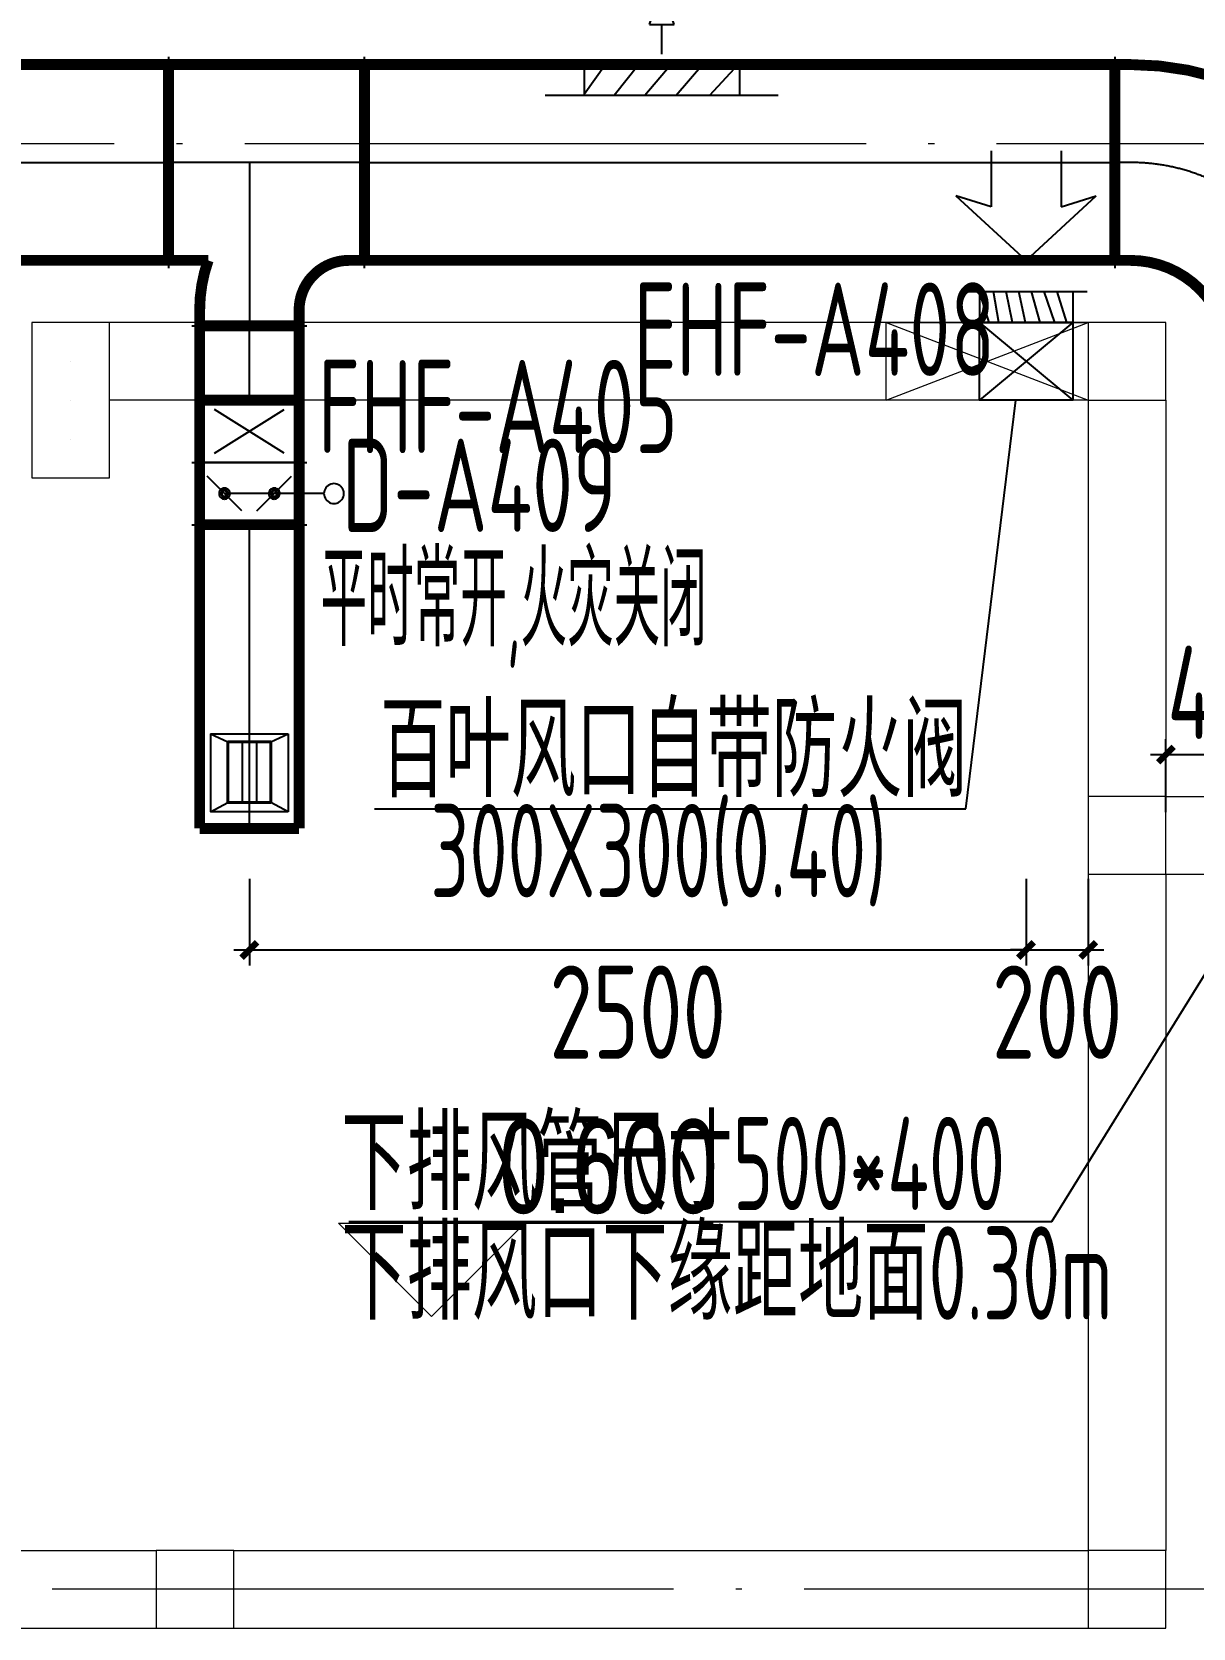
# Model space of a CAD drawing. Extents: x 4 to 13611208, y -605838 to 574722.
# Drawn here: x 13200472 to 13204210, y 199785 to 204920 of the extents above; entities that cross this region are included whole.
import ezdxf

# ---------------------------------------------------------------- set-up
doc = ezdxf.new("R2010")
doc.units = 0
doc.header["$LTSCALE"] = 1000
doc.header["$MEASUREMENT"] = 0
doc.linetypes.add('CENTER2', pattern=[28.575000000000003, 19.05, -3.175, 3.175, -3.175])
doc.linetypes.add('DOTE', pattern=[2.4200000000000004, 2, -0.2, 0.02, -0.2])
for name, color, linetype in [('DUCT-K-P标注', 7, 'Continuous'), ('DUCT-X-P中心线', 5, 'CENTER2'), ('DUCT-X-P标注', 7, 'Continuous'), ('DUCT-X-P法兰', 2, 'Continuous'), ('DUCT-X-P管', 31, 'Continuous'), ('DUCT-X-P管端线', 2, 'Continuous'), ('DUCT-X-P阀门', 7, 'Continuous'), ('DUCT-X-P风口', 7, 'Continuous'), ('DUCT-X-S标注', 7, 'Continuous'), ('DUCT-X-S风口', 7, 'Continuous'), ('DUCT-X-YP中心线', 5, 'CENTER2'), ('DUCT-X-YP法兰', 2, 'Continuous'), ('DUCT-X-YP管', 31, 'Continuous'), ('DUCT-X-YP管端线', 2, 'Continuous')]:
    doc.layers.add(name, color=color, linetype=linetype)
doc.layers.add('建筑底图', color=8, linetype='Continuous', lineweight=13)
doc.styles.add('67', font='gbenor.shx', dxfattribs={"width": 0.7, "bigfont": 'hztxt.shx'})
doc.styles.add('C', font='HZTXT_E', dxfattribs={"width": 0.7, "bigfont": 'HZTXT'})
doc.styles.add('du', font='gbenor.shx', dxfattribs={"width": 0.8, "bigfont": 'hztxt.shx'})
doc.dimstyles.new('67', dxfattribs={"dimscale": 100, "dimtxt": 3, "dimasz": 0.5, "dimexe": 0.5, "dimexo": 2, "dimgap": 0.5, "dimtad": 2, "dimdec": 0, "dimrnd": 5, "dimzin": 0, "dimdsep": 46, "dimtxsty": 'du', "dimblk": 'ARCHTICK', "dimcen": 0, "dimdle": 0.5, "dimclrd": 256, "dimclre": 256, "dimclrt": 256, "dimazin": 0, "dimtfac": 1, "dimtdec": 0, "dimtix": 1, "dimtmove": 2, "dimatfit": 3, "dimfxl": 100, "dimtolj": 1, "dimtzin": 0, "dimlwd": -1, "dimlwe": -1, "dimarcsym": 0})

# ---------------------------------------------------------------- blocks, each defined once
blk = doc.blocks.new('_FZH')
blk.add_lwpolyline([(-0.5, -0.5), (0.5, -0.5), (0.5000000000000001, 0.5), (-0.4999999999999999, 0.5)], close=True)
blk = doc.blocks.new('_ArchTick')
at = {"color": 0, "linetype": 'ByBlock', "const_width": 0.4}
blk.add_lwpolyline([(-0.5, -0.5), (0.5, 0.5)], dxfattribs=at)
blk = doc.blocks.new('*D727')
at = {"layer": 'DUCT-X-P标注', "transparency": 16777216}
for p, q in [((13201172.36500669, 202195.0000009863), (13201172.36500669, 201916)), ((13203672.25479817, 202195.0000009863), (13203672.25479817, 201916)), ((13201122.36500669, 201966), (13203722.25479817, 201966))]:
    blk.add_line(p, q, dxfattribs=at)
at = {"layer": 'DUCT-X-P标注', "transparency": 16777216, "xscale": 50, "yscale": 50, "zscale": 50, "rotation": 180}
blk.add_blockref('_ArchTick', (13201172.36500669, 201966), dxfattribs=at)
at = {"layer": 'DUCT-X-P标注', "transparency": 16777216, "xscale": 50, "yscale": 50, "zscale": 50}
blk.add_blockref('_ArchTick', (13203672.25479817, 201966), dxfattribs=at)
at = {"layer": 'DUCT-X-P标注', "transparency": 16777216, "insert": (13202422.30990243, 201766), "char_height": 300, "attachment_point": 5, "style": 'du'}
blk.add_mtext('\\A1;2500', dxfattribs=at)
blk = doc.blocks.new('*D728')
at = {"layer": 'DUCT-X-P标注', "transparency": 16777216}
for p, q in [((13203672.25479817, 202195.0000009863), (13203672.25479817, 201916)), ((13203872.36620491, 202195.0000009863), (13203872.36620491, 201916)), ((13203672.25479817, 201966), (13203622.25479817, 201966)), ((13203672.25479817, 201966), (13203872.36620491, 201966)), ((13203872.36620491, 201966), (13203922.36620491, 201966))]:
    blk.add_line(p, q, dxfattribs=at)
at = {"layer": 'DUCT-X-P标注', "transparency": 16777216, "xscale": 50, "yscale": 50, "zscale": 50}
blk.add_blockref('_ArchTick', (13203672.25479817, 201966), dxfattribs=at)
at = {"layer": 'DUCT-X-P标注', "transparency": 16777216, "xscale": 50, "yscale": 50, "zscale": 50, "rotation": 180}
blk.add_blockref('_ArchTick', (13203872.36620491, 201966), dxfattribs=at)
at = {"layer": 'DUCT-X-P标注', "transparency": 16777216, "insert": (13203772.31050154, 201766), "char_height": 300, "attachment_point": 5, "style": 'du'}
blk.add_mtext('\\A1;200', dxfattribs=at)
blk = doc.blocks.new('*D729')
at = {"layer": 'DUCT-X-P标注', "transparency": 16777216}
for p, q in [((13197497.36620497, 205014.5119019262), (13197497.36620497, 205295)), ((13202499.86559871, 205014.5119019258), (13202499.86559871, 205295)), ((13202549.86559871, 205245), (13197447.36620497, 205245))]:
    blk.add_line(p, q, dxfattribs=at)
at = {"layer": 'DUCT-X-P标注', "transparency": 16777216, "xscale": 50, "yscale": 50, "zscale": 50, "rotation": 180}
blk.add_blockref('_ArchTick', (13197497.36620497, 205245), dxfattribs=at)
at = {"layer": 'DUCT-X-P标注', "transparency": 16777216, "xscale": 50, "yscale": 50, "zscale": 50}
blk.add_blockref('_ArchTick', (13202499.86559871, 205245), dxfattribs=at)
at = {"layer": 'DUCT-X-P标注', "transparency": 16777216, "insert": (13199998.61590184, 205445), "char_height": 300, "attachment_point": 5, "style": 'du'}
blk.add_mtext('\\A1;5000', dxfattribs=at)
blk = doc.blocks.new('*D1721')
at = {"layer": 'DUCT-K-P标注', "transparency": 16777216}
for p, q in [((13204122.36620496, 202409.5130754453), (13204122.36620496, 202644.3508818513)), ((13204572.36620494, 202409.5130753393), (13204572.36620494, 202644.3508818513)), ((13204122.36620496, 202594.3508818513), (13204072.36620496, 202594.3508818513)), ((13204572.36620494, 202594.3508818513), (13204122.36620496, 202594.3508818513)), ((13204572.36620494, 202594.3508818513), (13204622.36620494, 202594.3508818513))]:
    blk.add_line(p, q, dxfattribs=at)
at = {"layer": 'DUCT-K-P标注', "transparency": 16777216, "xscale": 50, "yscale": 50, "zscale": 50}
blk.add_blockref('_ArchTick', (13204122.36620496, 202594.3508818513), dxfattribs=at)
at = {"layer": 'DUCT-K-P标注', "transparency": 16777216, "xscale": 50, "yscale": 50, "zscale": 50, "rotation": 180}
blk.add_blockref('_ArchTick', (13204572.36620494, 202594.3508818513), dxfattribs=at)
at = {"layer": 'DUCT-K-P标注', "transparency": 16777216, "insert": (13204347.36620495, 202794.3508818513), "char_height": 300, "attachment_point": 5, "style": 'du'}
blk.add_mtext('\\A1;450', dxfattribs=at)
blk = doc.blocks.new('$风口$00000108')
for p, q in [((-250, 135), (-190, 75)), ((-250, -135), (-250, 135)), ((250, 135), (200, 75)), ((250, 135), (250, -135)), ((200, 25), (-190, 25)), ((200, -25), (-190, -25)), ((-250, -135), (-190, -75)), ((200, -75), (250, -135)), ((250, -135), (-250, -135))]:
    blk.add_line(p, q)
at = {"linetype": 'Continuous'}
blk.add_line((250, 135), (-250, 135), dxfattribs=at)
at = {"lineweight": 40}
for p, q in [((-190, 75), (200, 75)), ((-190, -75), (-190, 75)), ((200, 75), (200, -75)), ((-190, -75), (200, -75))]:
    blk.add_line(p, q, dxfattribs=at)
blk = doc.blocks.new('$风口$00000149')
for p, q in [((99.99999999999636, 262), (100, -262)), ((407.9851033703562, 301.4002913238255), (199.6359564907216, 0)), ((372.5019101594007, 150), (407.9851033703562, 301.4002913238255)), ((0, -200.1745158910708), (0, 200.1745158910708)), ((0, 157.8206576098055), (99.99999999999636, 200.1745158910708)), ((100, 200.1745158910708), (0, 200.1745158910744)), ((0, 117.5771128083652), (99.99999999999636, 140.0305963533392)), ((552.1201320864639, 150), (372.5019101594007, 150)), ((0, 58.40819668703261), (100, 84.8240570674825)), ((-7.275957614183426e-12, 2.834382566841668), (99.99999999999272, 30.57104263107976)), ((199.6359564907216, 0), (407.9851033703562, -301.4002913238255)), ((0, -61.07829023446175), (99.99999999999636, -22.77527713169547)), ((0, -123.3638043288192), (100, -77.81317185563967)), ((100, -132.2617127367375), (0, -174.017137729641)), ((552.1201320864639, -150), (372.5019101594007, -150)), ((372.5019101594007, -150), (407.9851033703562, -301.4002913238255)), ((100, -200.1745158910708), (-3.637978807091713e-12, -200.1745158910708))]:
    blk.add_line(p, q)
blk = doc.blocks.new('$风口$00000154')
for p, q in [((150, 299.9999999999982), (150, -299.9999999999982)), ((0, 199.9999999999982), (150, 199.9999999999982)), ((0, 199.9999999999982), (0, -200.0000000000018)), ((0, 196.5779245904032), (150, 122.5552807349977)), ((0, 105.742929857146), (150, 36.9924148152877)), ((-193.5935777825289, 31.46169286800614), (-378.4477440393384, -5.638867150992155e-11)), ((-193.5935777822815, -31.46169286794429), (-193.5935777825289, 31.46169286800614)), ((0, 23.82917931137308), (150, -43.48977715108595)), ((-193.5935777822815, -31.46169286794429), (-378.4477440393384, -1.728039933368564e-10)), ((-50, -1.818989403545856e-12), (-193.5935777825216, -2.728484105318785e-11)), ((0, -58.80686063027133), (150, -122.6590778370755)), ((0, -145.2073970820802), (144.510424586937, -200.0000000000018)), ((0, -200.0000000000018), (150, -200.0000000000018))]:
    blk.add_line(p, q)

msp = doc.modelspace()

# ---------------------------------------------------------------- linework, layer by layer
at = {"layer": 'DUCT-K-P标注', "elevation": 4050}
msp.add_lwpolyline([(13204322.36620494, 202009.5130753384), (13203754.11862493, 201091.6116354693), (13201492.65326024, 201091.6116354693)], dxfattribs=at)
at = {"layer": 'DUCT-X-P中心线'}
for p, q in [((13196740.4086238, 204499.5121779587), (13200912.16501436, 204499.5121174575)), ((13201172.36499242, 204499.5121032505), (13200912.36501436, 204499.5121174465)), ((13201542.36502834, 204499.5120808397), (13201172.36499242, 204499.5121032505)), ((13201172.36499242, 204499.5121032505), (13201172.36500032, 203974.5120790518)), ((13201542.56502834, 204499.5120808276), (13203958.30003816, 204499.5117530195)), ((13201172.36500393, 203734.7124135073), (13201172.36500032, 203974.3120790517)), ((13201172.36500669, 202357.0000025346), (13201172.36500566, 203334.1123799208))]:
    msp.add_line(p, q, dxfattribs=at)
at = {"layer": 'DUCT-X-P标注'}
for p, q in [((13203478.41090238, 202420.3235600483), (13203639.26285749, 203734.5123765176)), ((13201574.87458586, 202420.3235600483), (13203478.41090238, 202420.3235600483))]:
    msp.add_line(p, q, dxfattribs=at)
at = {"layer": 'DUCT-X-P法兰'}
for p, q in [((13200912.26503291, 204839.512117452), (13200912.26499581, 204159.512117452)), ((13201542.46500776, 204159.5120808337), (13201542.46504892, 204839.5120808337)), ((13200987.36500032, 203974.4120756059), (13201357.36500032, 203974.4120824976)), ((13200987.36500474, 203534.6123773862), (13201357.36500474, 203534.6123773862)), ((13200987.36500474, 203534.4123756632), (13201357.36500474, 203534.4123791091)), ((13200987.36500566, 203334.2123781978), (13201357.36500566, 203334.2123816437))]:
    msp.add_line(p, q, dxfattribs=at)
at = {"layer": 'DUCT-X-P法兰', "color": 18, "true_color": 0x000000}
for p in [(13200912.16501436, 204499.5121174575, 4825), (13200912.36501436, 204499.5121174465, 4825), (13201542.36502834, 204499.5120808397, 4825), (13201542.56502834, 204499.5120808276, 4825), (13201172.36500032, 203974.5120790518, 4800), (13201172.36500032, 203974.3120790517, 4800), (13201172.36500474, 203534.7123773862, 4800), (13201172.36500474, 203534.5123773862, 4800), (13201172.36500474, 203534.5123773862, 4800), (13201172.36500474, 203534.3123773862, 4800), (13201172.36500566, 203334.3123799208, 4800), (13201172.36500566, 203334.1123799208, 4800)]:
    msp.add_point(p, dxfattribs=at)
at = {"layer": 'DUCT-X-P管', "const_width": 35}
for points in [[(13201332.36500032, 203974.3120814598), (13201012.36500032, 203974.3120766437)], [(13201012.36500032, 203974.3120766437), (13201012.36500393, 203734.7124110992)], [(13201332.36500393, 203734.7124159153), (13201332.36500032, 203974.3120814598)], [(13201012.36500393, 203734.7124110992), (13201332.36500393, 203734.7124159153)], [(13201012.36500474, 203534.7123767358), (13201012.36500393, 203734.7123767358)], [(13201332.36500393, 203734.7123780367), (13201332.36500474, 203534.7123780367)], [(13201012.36500566, 203334.3123766558), (13201012.36500474, 203534.3123766558)], [(13201332.36500474, 203534.3123781165), (13201332.36500566, 203334.3123781165)], [(13201332.36500566, 203334.1123800897), (13201012.36500566, 203334.1123797518)], [(13201012.36500566, 203334.1123797518), (13201012.36500669, 202357.0000023656)], [(13201332.36500669, 202357.0000027036), (13201332.36500566, 203334.1123800897)], [(13201012.36500669, 202357.0000023656), (13201332.36500669, 202357.0000027036)]]:
    msp.add_lwpolyline(points, dxfattribs=at)
at = {"layer": 'DUCT-X-P管端线'}
for p, q in [((13200912.36499716, 204184.5121174465), (13200912.36503156, 204814.5121174465)), ((13201542.36504742, 204814.5120808397), (13201542.36500926, 204184.5120808397)), ((13201332.36500032, 203974.51208146), (13201012.36500032, 203974.5120766435)), ((13201332.36500393, 203734.7123780367), (13201012.36500393, 203734.7123767358)), ((13201332.36500474, 203534.7123780367), (13201012.36500474, 203534.7123767358)), ((13201332.36500474, 203534.3123781165), (13201012.36500474, 203534.3123766558)), ((13201332.36500566, 203334.3123781165), (13201012.36500566, 203334.3123766558))]:
    msp.add_line(p, q, dxfattribs=at)
at = {"layer": 'DUCT-X-P阀门'}
for p, q in [((13201284.36500462, 203564.7123778415), (13201060.36500405, 203704.7123769309)), ((13201060.39649491, 203564.6337064921), (13201284.33351377, 203704.7910482803)), ((13201148.36500546, 203378.3123772766), (13201036.36500495, 203490.3123767654)), ((13201084.24221785, 203450.0683861431), (13201081.40716287, 203448.2464069198)), ((13201087.37085154, 203451.3209021449), (13201084.24221785, 203450.0683861431)), ((13201090.67998694, 203451.9586857334), (13201087.37085154, 203451.3209021449)), ((13201094.0500233, 203451.958685748), (13201090.67998694, 203451.9586857334)), ((13201097.35915871, 203451.3209021883), (13201094.0500233, 203451.958685748)), ((13201100.4877924, 203450.0683862137), (13201097.35915871, 203451.3209021883)), ((13201103.32284741, 203448.246407015), (13201100.4877924, 203450.0683862137)), ((13201196.36500546, 203378.3123774957), (13201308.36500495, 203490.312378007)), ((13201244.24221785, 203450.0683868734), (13201241.40716287, 203448.2464076501)), ((13201247.37085154, 203451.3209028752), (13201244.24221785, 203450.0683868734)), ((13201250.67998694, 203451.9586864637), (13201247.37085154, 203451.3209028752)), ((13201254.0500233, 203451.9586864783), (13201250.67998694, 203451.9586864637)), ((13201257.35915871, 203451.3209029186), (13201254.0500233, 203451.9586864783)), ((13201260.4877924, 203450.068386944), (13201257.35915871, 203451.3209029186)), ((13201263.32284741, 203448.2464077453), (13201260.4877924, 203450.068386944)), ((13201415.85279636, 203448.8400744906), (13201413.93119663, 203444.2009223103)), ((13201418.4764613, 203453.1215065841), (13201415.85279636, 203448.8400744906)), ((13201421.7375881, 203456.9397955234), (13201418.4764613, 203453.1215065841)), ((13201425.55587701, 203460.2009223626), (13201421.7375881, 203456.9397955234)), ((13201429.83730908, 203462.8245873359), (13201425.55587701, 203460.2009223626)), ((13201434.47646124, 203464.7461871041), (13201429.83730908, 203462.8245873359)), ((13201439.35910218, 203465.9184055037), (13201434.47646124, 203464.7461871041)), ((13201444.36500506, 203466.3123786272), (13201439.35910218, 203465.9184055037)), ((13201449.37090794, 203465.9184055488), (13201444.36500506, 203466.3123786272)), ((13201454.25354888, 203464.7461871931), (13201449.37090794, 203465.9184055488)), ((13201458.89270106, 203462.8245874666), (13201454.25354888, 203464.7461871931)), ((13201463.17413316, 203460.2009225318), (13201458.89270106, 203462.8245874666)), ((13201466.9924221, 203456.9397957269), (13201463.17413316, 203460.2009225318)), ((13201470.25354894, 203453.121506817), (13201466.9924221, 203456.9397957269)), ((13201472.87721391, 203448.8400747471), (13201470.25354894, 203453.121506817)), ((13201474.79881368, 203444.2009225841), (13201472.87721391, 203448.8400747471)), ((13201074.81886015, 203436.8351317454), (13201074.65850738, 203433.4689124957)), ((13201074.65850738, 203433.4689124957), (13201075.13811357, 203430.1331782515)), ((13201075.61337631, 203440.1101720665), (13201074.81886015, 203436.8351317454)), ((13201075.13811357, 203430.1331782515), (13201076.24034451, 203426.9484911397)), ((13201077.01334, 203443.1756649686), (13201075.61337631, 203440.1101720665)), ((13201076.24034451, 203426.9484911397), (13201077.9253627, 203424.02995405)), ((13201078.96815286, 203445.9208155512), (13201077.01334, 203443.1756649686)), ((13201077.9253627, 203424.02995405), (13201080.1322672, 203421.483050517)), ((13201081.40716287, 203448.2464069198), (13201078.96815286, 203445.9208155512)), ((13201080.1322672, 203421.483050517), (13201082.78129471, 203419.3998322705)), ((13201080.59074883, 203436.654422176), (13201080.36007752, 203434.3123769677)), ((13201080.36007752, 203434.3123769677), (13201080.59074885, 203431.9703317614)), ((13201081.2738982, 203438.9064639024), (13201080.59074883, 203436.654422176)), ((13201080.59074885, 203431.9703317614), (13201081.27389825, 203429.718290041)), ((13201082.38327261, 203440.9819574464), (13201081.2738982, 203438.9064639024)), ((13201081.27389825, 203429.718290041), (13201082.38327266, 203427.6427965069)), ((13201083.87623939, 203442.801142755), (13201082.38327261, 203440.9819574464)), ((13201082.38327266, 203427.6427965069), (13201083.87623947, 203425.8236112116)), ((13201082.78129471, 203419.3998322705), (13201085.7767025, 203417.8555922454)), ((13201083.94415206, 203435.9873888161), (13201083.7791778, 203434.3123769826)), ((13201083.7791778, 203434.3123769826), (13201083.94415207, 203432.6373651506)), ((13201085.69542469, 203444.294109557), (13201083.87623939, 203442.801142755)), ((13201083.87623947, 203425.8236112116), (13201085.69542478, 203424.3306444258)), ((13201084.43273498, 203437.5980308857), (13201083.94415206, 203435.9873888161)), ((13201083.94415207, 203432.6373651506), (13201084.43273501, 203431.0267230854)), ((13201085.2261506, 203439.0824071199), (13201084.43273498, 203437.5980308857)), ((13201084.43273501, 203431.0267230854), (13201085.22615064, 203429.5423468583)), ((13201086.29390839, 203440.3834737724), (13201085.2261506, 203439.0824071199)), ((13201085.22615064, 203429.5423468583), (13201086.29390845, 203428.2412802153)), ((13201087.77091822, 203445.4034839754), (13201085.69542469, 203444.294109557)), ((13201085.69542478, 203424.3306444258), (13201087.77091832, 203423.2212700258)), ((13201085.7767025, 203417.8555922454), (13201089.01022871, 203416.9061432999)), ((13201087.59497504, 203441.4512315815), (13201086.29390839, 203440.3834737724)), ((13201086.29390845, 203428.2412802153), (13201087.5949751, 203427.1735224178)), ((13201089.07935126, 203442.2446472134), (13201087.59497504, 203441.4512315815)), ((13201087.5949751, 203427.1735224178), (13201089.07935134, 203426.3801067993)), ((13201090.02295994, 203446.0866333736), (13201087.77091822, 203445.4034839754)), ((13201087.77091832, 203423.2212700258), (13201090.02296005, 203422.5381206476)), ((13201089.01022871, 203416.9061432999), (13201092.36500528, 203416.5858009926)), ((13201090.68999333, 203442.7332301502), (13201089.07935126, 203442.2446472134)), ((13201089.07935134, 203426.3801067993), (13201090.68999341, 203425.8915238768)), ((13201092.36500515, 203446.3173047032), (13201090.02295994, 203446.0866333736)), ((13201090.02296005, 203422.5381206476), (13201092.36500525, 203422.3074493388)), ((13201092.36500516, 203442.8982044237), (13201090.68999333, 203442.7332301502)), ((13201090.68999341, 203425.8915238768), (13201092.36500524, 203425.7265496183)), ((13201094.70705036, 203446.0866333944), (13201092.36500515, 203446.3173047032)), ((13201094.040017, 203442.7332301652), (13201092.36500516, 203442.8982044237)), ((13201252.3650052, 203434.3123777513), (13201092.3650052, 203434.312377021)), ((13201092.36500524, 203425.7265496183), (13201094.04001707, 203425.8915238918)), ((13201092.36500525, 203422.3074493388), (13201094.70705046, 203422.5381206684)), ((13201092.36500528, 203416.5858009926), (13201095.71978185, 203416.906143329)), ((13201095.65065906, 203442.2446472427), (13201094.040017, 203442.7332301652)), ((13201094.04001707, 203425.8915238918), (13201095.65065914, 203426.3801068286)), ((13201096.95909208, 203445.4034840162), (13201094.70705036, 203446.0866333944)), ((13201094.70705046, 203422.5381206684), (13201096.95909218, 203423.2212700666)), ((13201097.1350353, 203441.4512316242), (13201095.65065906, 203442.2446472427)), ((13201095.65065914, 203426.3801068286), (13201097.13503536, 203427.1735224605)), ((13201095.71978185, 203416.906143329), (13201098.95330805, 203417.8555923026)), ((13201099.03458562, 203444.2941096163), (13201096.95909208, 203445.4034840162)), ((13201096.95909218, 203423.2212700666), (13201099.03458572, 203424.330644485)), ((13201098.43610195, 203440.3834738267), (13201097.1350353, 203441.4512316242)), ((13201097.13503536, 203427.1735224605), (13201098.43610201, 203428.2412802696)), ((13201099.50385976, 203439.0824071837), (13201098.43610195, 203440.3834738267)), ((13201098.43610201, 203428.2412802696), (13201099.5038598, 203429.5423469221)), ((13201098.95330805, 203417.8555923026), (13201101.94871582, 203419.3998323537)), ((13201100.85377093, 203442.8011428304), (13201099.03458562, 203444.2941096163)), ((13201099.03458572, 203424.330644485), (13201100.85377101, 203425.823611287)), ((13201100.29727539, 203437.5980309566), (13201099.50385976, 203439.0824071837)), ((13201099.5038598, 203429.5423469221), (13201100.29727542, 203431.0267231563)), ((13201100.78585833, 203435.9873888914), (13201100.29727539, 203437.5980309566)), ((13201100.29727542, 203431.0267231563), (13201100.78585834, 203432.6373652259)), ((13201100.9508326, 203434.3123770594), (13201100.78585833, 203435.9873888914)), ((13201100.78585834, 203432.6373652259), (13201100.9508326, 203434.3123770594)), ((13201102.34673774, 203440.9819575351), (13201100.85377093, 203442.8011428304)), ((13201100.85377101, 203425.823611287), (13201102.3467378, 203427.6427965956)), ((13201101.94871582, 203419.3998323537), (13201104.59774332, 203421.4830506233)), ((13201103.45611216, 203438.906464001), (13201102.34673774, 203440.9819575351)), ((13201102.3467378, 203427.6427965956), (13201103.4561122, 203429.7182901396)), ((13201105.76185744, 203445.9208156675), (13201103.32284741, 203448.246407015)), ((13201104.13926155, 203436.6544222806), (13201103.45611216, 203438.906464001)), ((13201103.4561122, 203429.7182901396), (13201104.13926157, 203431.970331866)), ((13201104.36993288, 203434.3123770744), (13201104.13926155, 203436.6544222806)), ((13201104.13926157, 203431.970331866), (13201104.36993288, 203434.3123770744)), ((13201104.59774332, 203421.4830506233), (13201106.80464779, 203424.0299541754)), ((13201107.71667032, 203443.1756651019), (13201105.76185744, 203445.9208156675)), ((13201106.80464779, 203424.0299541754), (13201108.48966596, 203426.9484912797)), ((13201109.11663403, 203440.110172212), (13201107.71667032, 203443.1756651019)), ((13201108.48966596, 203426.9484912797), (13201109.59189687, 203430.1331784011)), ((13201109.91115023, 203436.8351318978), (13201109.11663403, 203440.110172212)), ((13201109.59189687, 203430.1331784011), (13201110.07150304, 203433.4689126495)), ((13201110.07150304, 203433.4689126495), (13201109.91115023, 203436.8351318978)), ((13201332.3650052, 203434.3123781165), (13201172.3650052, 203434.3123773862)), ((13201234.81886015, 203436.8351324758), (13201234.65850738, 203433.468913226)), ((13201234.65850738, 203433.468913226), (13201235.13811357, 203430.1331789818)), ((13201235.61337631, 203440.1101727968), (13201234.81886015, 203436.8351324758)), ((13201235.13811357, 203430.1331789818), (13201236.24034451, 203426.94849187)), ((13201237.01334, 203443.1756656989), (13201235.61337631, 203440.1101727968)), ((13201236.24034451, 203426.94849187), (13201237.9253627, 203424.0299547803)), ((13201238.96815286, 203445.9208162815), (13201237.01334, 203443.1756656989)), ((13201237.9253627, 203424.0299547803), (13201240.1322672, 203421.4830512474)), ((13201241.40716287, 203448.2464076501), (13201238.96815286, 203445.9208162815)), ((13201240.1322672, 203421.4830512474), (13201242.78129471, 203419.3998330008)), ((13201240.59074883, 203436.6544229063), (13201240.36007752, 203434.312377698)), ((13201240.36007752, 203434.312377698), (13201240.59074885, 203431.9703324917)), ((13201241.2738982, 203438.9064646328), (13201240.59074883, 203436.6544229063)), ((13201240.59074885, 203431.9703324917), (13201241.27389825, 203429.7182907714)), ((13201242.38327261, 203440.9819581768), (13201241.2738982, 203438.9064646328)), ((13201241.27389825, 203429.7182907714), (13201242.38327266, 203427.6427972372)), ((13201243.87623939, 203442.8011434853), (13201242.38327261, 203440.9819581768)), ((13201242.38327266, 203427.6427972372), (13201243.87623947, 203425.8236119419)), ((13201242.78129471, 203419.3998330008), (13201245.7767025, 203417.8555929757)), ((13201243.94415206, 203435.9873895465), (13201243.7791778, 203434.312377713)), ((13201243.7791778, 203434.312377713), (13201243.94415207, 203432.6373658809)), ((13201245.69542469, 203444.2941102873), (13201243.87623939, 203442.8011434853)), ((13201243.87623947, 203425.8236119419), (13201245.69542478, 203424.3306451561)), ((13201244.43273498, 203437.598031616), (13201243.94415206, 203435.9873895465)), ((13201243.94415207, 203432.6373658809), (13201244.43273501, 203431.0267238157)), ((13201245.2261506, 203439.0824078502), (13201244.43273498, 203437.598031616)), ((13201244.43273501, 203431.0267238157), (13201245.22615064, 203429.5423475886)), ((13201246.29390839, 203440.3834745028), (13201245.2261506, 203439.0824078502)), ((13201245.22615064, 203429.5423475886), (13201246.29390845, 203428.2412809456)), ((13201247.77091822, 203445.4034847057), (13201245.69542469, 203444.2941102873)), ((13201245.69542478, 203424.3306451561), (13201247.77091832, 203423.2212707561)), ((13201245.7767025, 203417.8555929757), (13201249.01022871, 203416.9061440302)), ((13201247.59497504, 203441.4512323119), (13201246.29390839, 203440.3834745028)), ((13201246.29390845, 203428.2412809456), (13201247.5949751, 203427.1735231482)), ((13201249.07935126, 203442.2446479437), (13201247.59497504, 203441.4512323119)), ((13201247.5949751, 203427.1735231482), (13201249.07935134, 203426.3801075296)), ((13201250.02295994, 203446.0866341039), (13201247.77091822, 203445.4034847057)), ((13201247.77091832, 203423.2212707561), (13201250.02296005, 203422.538121378)), ((13201249.01022871, 203416.9061440302), (13201252.36500528, 203416.5858017229)), ((13201250.68999333, 203442.7332308805), (13201249.07935126, 203442.2446479437)), ((13201249.07935134, 203426.3801075296), (13201250.68999341, 203425.8915246072)), ((13201252.36500515, 203446.3173054335), (13201250.02295994, 203446.0866341039)), ((13201250.02296005, 203422.538121378), (13201252.36500525, 203422.3074500692)), ((13201252.36500516, 203442.8982051541), (13201250.68999333, 203442.7332308805)), ((13201250.68999341, 203425.8915246072), (13201252.36500524, 203425.7265503486)), ((13201254.70705036, 203446.0866341247), (13201252.36500515, 203446.3173054335)), ((13201254.040017, 203442.7332308955), (13201252.36500516, 203442.8982051541)), ((13201252.36500524, 203425.7265503486), (13201254.04001707, 203425.8915246222)), ((13201252.36500525, 203422.3074500692), (13201254.70705046, 203422.5381213988)), ((13201252.36500528, 203416.5858017229), (13201255.71978185, 203416.9061440594)), ((13201255.65065906, 203442.2446479731), (13201254.040017, 203442.7332308955)), ((13201254.04001707, 203425.8915246222), (13201255.65065914, 203426.380107559)), ((13201256.95909208, 203445.4034847466), (13201254.70705036, 203446.0866341247)), ((13201254.70705046, 203422.5381213988), (13201256.95909218, 203423.2212707969)), ((13201257.1350353, 203441.4512323545), (13201255.65065906, 203442.2446479731)), ((13201255.65065914, 203426.380107559), (13201257.13503536, 203427.1735231908)), ((13201255.71978185, 203416.9061440594), (13201258.95330805, 203417.855593033)), ((13201259.03458562, 203444.2941103466), (13201256.95909208, 203445.4034847466)), ((13201256.95909218, 203423.2212707969), (13201259.03458572, 203424.3306452153)), ((13201258.43610195, 203440.383474557), (13201257.1350353, 203441.4512323545)), ((13201257.13503536, 203427.1735231908), (13201258.43610201, 203428.2412809999)), ((13201259.50385976, 203439.082407914), (13201258.43610195, 203440.383474557)), ((13201258.43610201, 203428.2412809999), (13201259.5038598, 203429.5423476525)), ((13201258.95330805, 203417.855593033), (13201261.94871582, 203419.399833084)), ((13201260.85377093, 203442.8011435608), (13201259.03458562, 203444.2941103466)), ((13201259.03458572, 203424.3306452153), (13201260.85377101, 203425.8236120174)), ((13201260.29727539, 203437.598031687), (13201259.50385976, 203439.082407914)), ((13201259.5038598, 203429.5423476525), (13201260.29727542, 203431.0267238866)), ((13201260.78585833, 203435.9873896218), (13201260.29727539, 203437.598031687)), ((13201260.29727542, 203431.0267238866), (13201260.78585834, 203432.6373659562)), ((13201260.9508326, 203434.3123777897), (13201260.78585833, 203435.9873896218)), ((13201260.78585834, 203432.6373659562), (13201260.9508326, 203434.3123777897)), ((13201262.34673774, 203440.9819582654), (13201260.85377093, 203442.8011435608)), ((13201260.85377101, 203425.8236120174), (13201262.3467378, 203427.6427973259)), ((13201261.94871582, 203419.399833084), (13201264.59774332, 203421.4830513536)), ((13201263.45611216, 203438.9064647313), (13201262.34673774, 203440.9819582654)), ((13201262.3467378, 203427.6427973259), (13201263.4561122, 203429.7182908699)), ((13201265.76185744, 203445.9208163978), (13201263.32284741, 203448.2464077453)), ((13201264.13926155, 203436.6544230109), (13201263.45611216, 203438.9064647313)), ((13201263.4561122, 203429.7182908699), (13201264.13926157, 203431.9703325964)), ((13201264.36993288, 203434.3123778047), (13201264.13926155, 203436.6544230109)), ((13201264.13926157, 203431.9703325964), (13201264.36993288, 203434.3123778047)), ((13201264.59774332, 203421.4830513536), (13201266.80464779, 203424.0299549057)), ((13201267.71667032, 203443.1756658322), (13201265.76185744, 203445.9208163978)), ((13201266.80464779, 203424.0299549057), (13201268.48966596, 203426.94849201)), ((13201269.11663403, 203440.1101729423), (13201267.71667032, 203443.1756658322)), ((13201268.48966596, 203426.94849201), (13201269.59189687, 203430.1331791315)), ((13201269.91115023, 203436.8351326282), (13201269.11663403, 203440.1101729423)), ((13201269.59189687, 203430.1331791315), (13201270.07150304, 203433.4689133798)), ((13201270.07150304, 203433.4689133798), (13201269.91115023, 203436.8351326282)), ((13201412.3650052, 203434.3123784811), (13201332.3650052, 203434.312378116)), ((13201412.75897828, 203439.3182813663), (13201412.3650052, 203434.3123784832)), ((13201412.3650052, 203434.3123784832), (13201412.75897832, 203429.3064756037)), ((13201413.93119663, 203444.2009223103), (13201412.75897828, 203439.3182813663)), ((13201412.75897832, 203429.3064756037), (13201413.93119672, 203424.4238346703)), ((13201413.93119672, 203424.4238346703), (13201415.85279649, 203419.7846825073)), ((13201415.85279649, 203419.7846825073), (13201418.47646147, 203415.5032504374)), ((13201418.47646147, 203415.5032504374), (13201421.73758831, 203411.6849615274)), ((13201421.73758831, 203411.6849615274), (13201425.55587724, 203408.4238347226)), ((13201425.55587724, 203408.4238347226), (13201429.83730934, 203405.8001697878)), ((13201429.83730934, 203405.8001697878), (13201434.47646152, 203403.8785700613)), ((13201434.47646152, 203403.8785700613), (13201439.35910246, 203402.7063517056)), ((13201439.35910246, 203402.7063517056), (13201444.36500535, 203402.3123786272)), ((13201444.36500535, 203402.3123786272), (13201449.37090822, 203402.7063517507)), ((13201449.37090822, 203402.7063517507), (13201454.25354916, 203403.8785701502)), ((13201454.25354916, 203403.8785701502), (13201458.89270132, 203405.8001699185)), ((13201458.89270132, 203405.8001699185), (13201463.17413339, 203408.4238348918)), ((13201463.17413339, 203408.4238348918), (13201466.9924223, 203411.684961731)), ((13201466.9924223, 203411.684961731), (13201470.25354911, 203415.5032506703)), ((13201470.25354911, 203415.5032506703), (13201472.87721404, 203419.7846827638)), ((13201472.87721404, 203419.7846827638), (13201474.79881377, 203424.4238349441)), ((13201475.97103208, 203439.3182816507), (13201474.79881368, 203444.2009225841)), ((13201474.79881377, 203424.4238349441), (13201475.97103212, 203429.3064758881)), ((13201476.3650052, 203434.3123787711), (13201475.97103208, 203439.3182816507)), ((13201475.97103212, 203429.3064758881), (13201476.3650052, 203434.3123787711))]:
    msp.add_line(p, q, dxfattribs=at)
at = {"layer": 'DUCT-X-S风口', "elevation": -2.328306436538696e-09}
msp.add_lwpolyline([(13203522.14572574, 203984.3294641236), (13203822.3638706, 203984.3294641236), (13203822.3638706, 203734.3294641161), (13203522.14572574, 203734.3294641161)], close=True, dxfattribs=at)
for points in [[(13203822.3638706, 203984.3294641236), (13203522.14572574, 203734.3294641161)], [(13203522.14572574, 203984.3294641236), (13203822.3638706, 203734.3294641161)]]:
    msp.add_lwpolyline(points, dxfattribs=at)
at = {"layer": 'DUCT-X-YP中心线'}
msp.add_line((13204008.50003816, 204499.5117499789), (13203958.50003816, 204499.5117530074), dxfattribs=at)
msp.add_arc((13204008.5, 203869.5117499784), 630, 3.970301554369391e-11, 89.99999652968117, dxfattribs=at)
at = {"layer": 'DUCT-X-YP法兰'}
msp.add_line((13203958.40005874, 204839.5117530134), (13203958.40001758, 204159.5117530134), dxfattribs=at)
at = {"layer": 'DUCT-X-YP法兰', "color": 18, "true_color": 0x000000}
for p in [(13203958.30003816, 204499.5117530195, 4825), (13203958.50003816, 204499.5117530074, 4825)]:
    msp.add_point(p, dxfattribs=at)
at = {"layer": 'DUCT-X-YP管', "const_width": 35}
for points in [[(13200912.16501893, 204814.5121174575), (13196740.40862837, 204814.5121779587)], [(13200912.16500979, 204184.5121174575), (13200912.16501893, 204814.5121174575)], [(13200912.36503156, 204814.5121174465), (13201492.36504742, 204814.5120838682)], [(13201492.36504742, 204814.5120838682), (13201542.36504742, 204814.5120808397)], [(13201542.56507108, 204814.5120808276), (13201542.56498559, 204184.5120808276)], [(13203958.3000809, 204814.5117530195), (13201542.56507108, 204814.5120808276)], [(13203958.29999541, 204184.5117530195), (13203958.3000809, 204814.5117530195)], [(13204008.50005724, 204814.5117499789), (13203958.50005724, 204814.5117530074)], [(13196740.40861923, 204184.5121779587), (13200912.16500979, 204184.5121174575)], [(13201039.81666902, 204184.5121104877), (13200912.36499716, 204184.5121174465)], [(13201542.36500926, 204184.5120808397), (13201492.36500926, 204184.5120838682)], [(13201542.56498559, 204184.5120808276), (13203958.29999541, 204184.5117530195)], [(13203958.50001908, 204184.5117530074), (13204008.50001908, 204184.5117499789)], [(13201012.36500032, 203974.5120766435), (13201012.36499957, 204024.5120766437)], [(13201332.36499957, 204024.5120814602), (13201332.36500032, 203974.51208146)]]:
    msp.add_lwpolyline(points, dxfattribs=at)
for points in [[(13204953.5, 203869.5117499789, 0.4142135446320571), (13204008.50005724, 204814.5117499796)], [(13201492.36500926, 204184.5120838682, 0.4142135845202234), (13201332.36499957, 204024.5120814602)], [(13204323.5, 203869.5117499789, 0.4142135446332387), (13204008.50001908, 204184.5117499791)]]:
    msp.add_lwpolyline(points, format="xyb", dxfattribs=at)
at = {"layer": 'DUCT-X-YP管', "extrusion": (0, 0, -1), "const_width": 35}
msp.add_lwpolyline([(-13201012.36499957, 204024.5120766437, 0.08516425177884247), (-13201039.81666902, 204184.5121104877)], format="xyb", dxfattribs=at)
at = {"layer": 'DUCT-X-YP管', "color": 18, "true_color": 0x000000}
for p in [(13200912.36501436, 204499.5121174465, 4825), (13201542.36502834, 204499.5120808397, 4825), (13203958.50003816, 204499.5117530074, 4825), (13201172.36500032, 203974.5120790518, 4800)]:
    msp.add_point(p, dxfattribs=at)
at = {"layer": 'DUCT-X-YP管端线'}
msp.add_line((13203958.50005724, 204814.5117530074), (13203958.50001908, 204184.5117530074), dxfattribs=at)
at = {"layer": '建筑底图', "color": 8, "linetype": 'DOTE'}
for p, q in [((13474197.36620497, 204559.5146856282), (13119297.36620772, 204559.5146856282)), ((13233997.75571035, 199909.5130752383), (13119297.36620772, 199909.5130752383))]:
    msp.add_line(p, q, dxfattribs=at)
at = {"layer": '建筑底图'}
for p, q in [((13203872.36620508, 203984.5123765644), (13200722.36620548, 203984.512376697)), ((13200597.36620535, 203859.5123766038), (13200597.36620535, 203859.5123766038)), ((13200597.36620535, 203734.5123766038), (13200597.36620535, 203734.5123766038)), ((13203872.36620509, 203734.5123765239), (13200722.36620548, 203734.5123765949)), ((13203872.36620509, 203734.5123765239), (13203872.3662051, 202459.5130761719)), ((13204122.36620478, 203734.512375), (13204122.36620503, 202459.5130753333)), ((13200597.36620535, 203609.5123766038), (13200597.36620535, 203609.5123766038)), ((13204122.36620503, 202459.5130753333), (13206772.36620508, 202459.5130755614)), ((13203872.36620484, 202209.5130761719), (13203872.36620499, 200034.5130751483)), ((13204122.36620496, 202209.5130753329), (13206772.36620508, 202209.5130753712)), ((13204122.36620496, 202209.5130753329), (13204122.36620484, 200034.5130742187)), ((13201758.98357329, 200787.2101137144), (13201458.98357329, 201087.2101137144)), ((13201458.98357329, 201087.2101137144), (13202665.02200609, 201087.2101137144)), ((13201758.98357329, 200787.2101137144), (13202058.98357329, 201087.2101137144)), ((13198097.36620497, 200034.5130752393), (13200872.36620508, 200034.5130752289)), ((13201122.36620508, 200034.5130751521), (13203872.36620499, 200034.5130751483)), ((13198097.36620497, 199784.5130752439), (13200872.36620508, 199784.5130752142)), ((13201122.36620508, 199784.5130753595), (13203872.36620508, 199784.5130754143))]:
    msp.add_line(p, q, dxfattribs=at)
msp.add_lwpolyline([(13203222.36619999, 203734.5114805368), (13203222.36619999, 203984.5114805368), (13203872.36619999, 203984.5114805368), (13203872.36619999, 203734.5114805368)], close=True, dxfattribs=at)
for points in [[(13203222.36619998, 203984.5114804425), (13203872.36619999, 203734.5114805368)], [(13203222.36619999, 203734.5114804681), (13203872.36619999, 203984.5114804568)]]:
    msp.add_lwpolyline(points, dxfattribs=at)

# ---------------------------------------------------------------- block references
at = {"layer": 'DUCT-X-P风口'}
for name, p, xscale, yscale, rotation in [('$风口$00000154', (13202499.86559871, 204814.5119019258, 3610), 0.6666666666666667, 1.25, 270.0000000000309), ('$风口$00000108', (13201172.36500617, 202535.9691353892, 3500), 0.5, 0.9259259259259259, 90)]:
    msp.add_blockref(name, p, dxfattribs=dict(at, xscale=xscale, yscale=yscale, rotation=rotation))
at = {"layer": 'DUCT-X-S风口', "yscale": 0.75, "rotation": 90}
msp.add_blockref('$风口$00000149', (13203672.25479817, 203984.3294641236, 3500), dxfattribs=at)
at = {"layer": '建筑底图'}
for p, xscale, yscale, zscale in [((13200597.3662057, 203734.5123761826), 250.0000000465661, 499.9999994199607, 499.9999994199607), ((13203997.36620491, 203859.5123754378), 250, 250, 250), ((13203997.3662049, 202334.5130754453), 250, 250, 250), ((13200997.36620496, 199909.513075249), 250, 250, 250), ((13203997.36620496, 199909.513075249), 250, 250, 250)]:
    msp.add_blockref('_FZH', p, dxfattribs=dict(at, xscale=xscale, yscale=yscale, zscale=zscale))

# ---------------------------------------------------------------- texts
at = {"layer": 'DUCT-K-P标注', "style": 'du', "width": 0.7}
for s, p in [('下排风管尺寸500*400', (13201468.33690916, 201129.0491893544, 350)), ('下排风口下缘距地面0.30m', (13201468.33690916, 200776.6622571462, 350))]:
    msp.add_text(s, height=300, dxfattribs=at).set_placement(p)
at = {"layer": 'DUCT-X-P标注', "style": 'du'}
for s, width, p in [('平时常开,火灾关闭', 0.5, (13201401.1551462, 202943.4169813388, 4799.999999999999)), ('百叶风口自带防火阀', 0.7, (13201593.74164986, 202457.9099849536)), ('300X300(0.40)', 0.7, (13201754.87642084, 202135.5171123034))]:
    msp.add_text(s, height=300, dxfattribs=dict(at, width=width)).set_placement(p)
at = {"layer": 'DUCT-X-S标注', "style": '67', "width": 0.75}
for s, p in [('FHF-A408', (13202408.86620528, 203813.0123765594)), ('FHF-A405', (13201392.5, 203564.5)), ('D-A409', (13201470.36500562, 203311.0000025313, 4799.999999999999))]:
    msp.add_text(s, height=300, dxfattribs=at).set_placement(p)
at = {"layer": '建筑底图', "style": 'C', "width": 0.7}
msp.add_text('0.600', height=300, dxfattribs=at).set_placement((13201976.72834934, 201120.1778543368))

# ---------------------------------------------------------------- dimensions: what is measured, and where the dimension line sits
at = {"layer": 'DUCT-K-P标注'}
dim = msp.add_linear_dim(base=(13204122.36620496, 202594.3508818513), p1=(13204572.36620494, 202209.5130753393, 4050), p2=(13204122.36620496, 202209.5130754453), dimstyle='67', dxfattribs=at)
dim.commit()
dim.dimension.update_dxf_attribs({"geometry": '*D1721', "text_midpoint": (13204347.36620495, 202794.3508818513)})
at = {"layer": 'DUCT-X-P标注'}
for base, p1, p2, picture, middle in [((13197497.36620497, 205245), (13202499.86559871, 204814.5119019258, 3610), (13197497.36620497, 204814.5119019262), '*D729', (13199998.61590184, 205445)), ((13203672.25479817, 201966), (13201172.36500669, 202395.0000009863, 4800), (13203672.25479817, 202395.0000009863, 4800), '*D727', (13202422.30990243, 201766)), ((13203872.36620491, 201966), (13203672.25479817, 202395.0000009863, 4800), (13203872.36620491, 202395.0000009863, 4800), '*D728', (13203772.31050154, 201766))]:
    dim = msp.add_linear_dim(base=base, p1=p1, p2=p2, dimstyle='67', dxfattribs=at)
    dim.commit()
    dim.dimension.update_dxf_attribs({"geometry": picture, "text_midpoint": middle})

doc.saveas('drawing.dxf')
